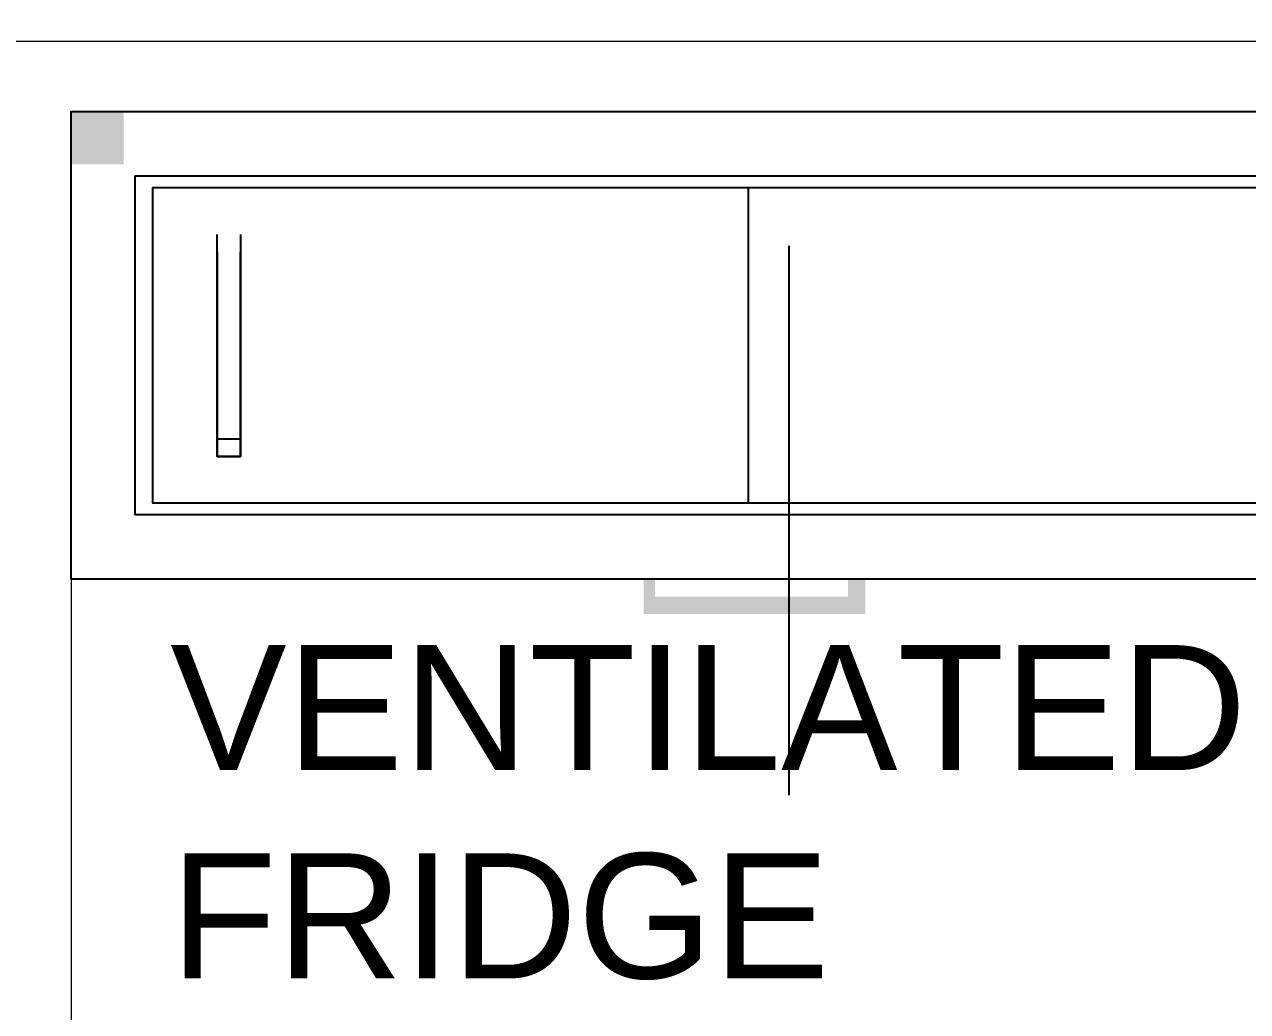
# Model space of a CAD drawing. Header units: millimetres. Extents: x 26027 to 581921, y 7230 to 233891.
# Drawn here: x 468856 to 470267, y 219341 to 220480 of the extents above; entities that cross this region are included whole.
import ezdxf

# ---------------------------------------------------------------- set-up
doc = ezdxf.new("R2010")
doc.units = ezdxf.units.MM
doc.header["$LTSCALE"] = 5
doc.layers.add('PDF_Geometry', color=7, linetype='Continuous', true_color=0x809a5e)
doc.layers.add('PDF_Solid Fills', color=7, linetype='Continuous')
doc.layers.add('PDF_Text', color=7, linetype='Continuous')
doc.layers.add('Walls', color=32, linetype='Continuous', lineweight=5)
doc.styles.add('PDF Arial', font='arial.ttf')

msp = doc.modelspace()

# ---------------------------------------------------------------- hatches: boundary and pattern name
at = {"layer": 'PDF_Geometry', "lineweight": 25}
h = msp.add_hatch(dxfattribs=at)
h.set_pattern_fill('ANGLE', color=256, scale=500)
h.set_pattern_definition([(0, (-753464.18, -861134.26), (0, 137.5), [100, -37.5]), (90, (-753464.18, -861134.26), (-137.5, 8e-15), [100, -37.5])])
edge = h.paths.add_edge_path()
edge.add_line((476577.1, 225898.2), (477116.2, 225898.2))
edge.add_line((477116.2, 225898.2), (477116.2, 226329.5))
edge.add_line((477116.2, 226329.5), (476816.3, 226329.5))
edge.add_line((476816.3, 226329.5), (476816.3, 226289))
edge.add_line((476816.3, 226289), (476674.8, 226289))
edge.add_line((476674.8, 226289), (476674.8, 226329.5))
edge.add_line((476674.8, 226329.5), (476203.2, 226329.5))
edge.add_line((476203.2, 226329.5), (476203.2, 226289))
edge.add_line((476203.2, 226289), (476061.7, 226289))
edge.add_line((476061.7, 226289), (476061.7, 226329.5))
edge.add_line((476061.7, 226329.5), (475886.5, 226329.5))
edge.add_line((475886.5, 226329.5), (475886.5, 226888.7))
edge.add_line((475886.5, 226888.7), (475792.2, 226888.7))
edge.add_line((475792.2, 226888.7), (475792.2, 226329.5))
edge.add_line((475792.2, 226329.5), (475489, 226329.5))
edge.add_line((475489, 226329.5), (475489, 226289))
edge.add_line((475489, 226289), (475354.2, 226289))
edge.add_line((475354.2, 226289), (475354.2, 226329.5))
edge.add_line((475354.2, 226329.5), (474875.8, 226329.5))
edge.add_line((474875.8, 226329.5), (474875.8, 226289))
edge.add_line((474875.8, 226289), (474741.1, 226289))
edge.add_line((474741.1, 226289), (474741.1, 226329.5))
edge.add_line((474741.1, 226329.5), (474559.2, 226329.5))
edge.add_line((474559.2, 226329.5), (474559.2, 225584.4))
edge.add_line((474559.2, 225584.4), (474592.9, 225584.4))
edge.add_line((474592.9, 225584.4), (474576.7, 225503.5))
edge.add_line((474576.7, 225503.5), (474896.1, 225503.5))
edge.add_line((474896.1, 225503.5), (474896.1, 225463.1))
edge.add_line((474896.1, 225463.1), (474893.1, 225463.1))
edge.add_arc((474569.3, 225506.9), 326.8, 270.0012, 352.2994, ccw=False)
edge.add_arc((474569.3, 224428.9), 751.2, 2.8263, 90.0005, ccw=False)
edge.add_line((475319.6, 224465.9), (475320.5, 224465.9))
edge.add_line((475320.5, 224465.9), (475320.5, 224425.5))
edge.add_line((475320.5, 224425.5), (475286.8, 224425.5))
edge.add_line((475286.8, 224425.5), (475273.4, 224408.7))
edge.add_arc((475243, 224408.7), 30.3, -90, 0, ccw=False)
edge.add_line((475243, 224378.3), (475246.4, 224371.6))
edge.add_line((475246.4, 224371.6), (475155.5, 224378.3))
edge.add_arc((475155.5, 224408.7), 30.3, 146.2511, 270, ccw=False)
edge.add_line((475130.2, 224425.5), (474576.7, 224425.5))
edge.add_line((474576.7, 224425.5), (474594.8, 224335.1))
edge.add_line((474594.8, 224335.1), (476577.1, 224335.1))
edge.add_line((476577.1, 224335.1), (476577.1, 225898.2))
h.paths.add_polyline_path([(480290.3, 225585.3), (477823.6, 225585.3), (477823.6, 224430.2), (477190.3, 224430.2), (477190.3, 224261), (477116.2, 224261), (477116.2, 223519.8), (477116.2, 223452.4), (477190.3, 223452.4), (477190.3, 222536.1), (478390.3, 222536.1), (478390.3, 222825.8), (478370.1, 222825.8), (478384.9, 222899.9), (478390.3, 222899.9), (478390.3, 223573.7), (478383.5, 223573.7), (478370.1, 223641.1), (478390.3, 223641.1), (478390.3, 223924.1), (478370.1, 223924.1), (478386.2, 224004.9), (478390.3, 224004.9), (478390.3, 224672), (478383.5, 224672), (478370.1, 224746.1), (478390.3, 224746.1), (478390.3, 223830.2), (480290.3, 223830.2)])
edge = h.paths.add_edge_path(flags=16)
edge.add_line((477890.4, 223499.6), (477884.3, 223499.6))
edge.add_line((477884.3, 223499.6), (477884.3, 223486.7))
edge.add_arc((477880.9, 223496.2), 10.1, 289.4711, 379.4714)
h.paths.add_polyline_path([(477944.9, 223553.5), (477944.9, 223513.1), (477197, 223513.1), (477197, 223553.5), (477756.2, 223553.5), (477756.2, 223560.2), (477776.5, 223560.2), (477776.5, 223580.4), (477884.3, 223580.4), (477884.3, 223560.2), (477911.2, 223560.2)], flags=16)
edge = h.paths.add_edge_path(flags=16)
edge.add_line((477786.6, 223486.1), (477877.5, 223479.4))
edge.add_line((477877.5, 223479.4), (477786.6, 223486.1))
edge.add_arc((477786.6, 223496.2), 10.1, 160.5286, 270, ccw=False)
edge.add_line((477777, 223499.6), (477776.5, 223499.6))
edge.add_line((477776.5, 223499.6), (477776.5, 223496.2))
edge.add_arc((477786.6, 223496.2), 10.1, 180, 270)
h.paths.add_polyline_path([(477203.7, 223499.6), (477217.2, 223432.2), (477197, 223432.2), (477197, 223499.6)], flags=16)
edge = h.paths.add_edge_path()
edge.add_line((468810.8, 220380), (468731, 220380))
edge.add_line((468731, 220380), (468731, 220353))
edge.add_line((468731, 220353), (468650.2, 220367.7))
edge.add_line((468650.2, 220367.7), (468650.2, 219815.6))
edge.add_arc((468667, 219790.4), 30.3, 0, 123.7489, ccw=False)
edge.add_line((468697.3, 219790.4), (468697.3, 219699.5))
edge.add_line((468697.3, 219699.5), (468692.9, 219718.6))
edge.add_arc((468667, 219702.8), 30.3, -90, 31.298, ccw=False)
edge.add_line((468667, 219672.5), (468670.4, 219665.8))
edge.add_line((468670.4, 219665.8), (468656.9, 219665.8))
edge.add_line((468656.9, 219665.8), (468656.9, 219659.1))
edge.add_line((468656.9, 219659.1), (468650.2, 219625.4))
edge.add_line((468650.2, 219625.4), (468609.7, 219625.4))
edge.add_line((468609.7, 219625.4), (468609.7, 219626.3))
edge.add_arc((468646.8, 220376.6), 751.2, 179.9995, 267.1737, ccw=False)
edge.add_arc((467568.8, 220376.6), 326.8, 276.51, 359.9988, ccw=False)
edge.add_line((467605.8, 220052), (467605.8, 220049.8))
edge.add_line((467605.8, 220049.8), (467572.1, 220049.8))
edge.add_line((467572.1, 220049.8), (467572.1, 220373.3))
edge.add_line((467572.1, 220373.3), (467531.7, 220373.3))
edge.add_line((467531.7, 220373.3), (467510.8, 220373.3))
edge.add_line((467510.8, 220373.3), (467510.8, 220380))
edge.add_line((467510.8, 220380), (465810.8, 220380))
edge.add_line((465810.8, 220380), (465810.8, 219753.7))
edge.add_line((465810.8, 219753.7), (465810.8, 218580))
edge.add_line((465810.8, 218580), (468810.8, 218580))
edge.add_line((468810.8, 218580), (468810.8, 220380))
h.paths.add_polyline_path([(466491.2, 219254.6), (468153.2, 219254.6), (468153.2, 219650.6), (466491.2, 219650.6)], flags=16)
h.paths.add_polyline_path([(477817.5, 225578.5), (478147.3, 225578.5), (478152.8, 226254.5), (477823, 226254.5)])
h.paths.add_polyline_path([(474553.4, 224579), (476066.2, 224579), (476066.2, 225298.6), (474553.4, 225298.6)])
h.paths.add_polyline_path([(476024.2, 225648.8), (476024.2, 224319.4), (476563.8, 224319.4), (476563.8, 225648.8)])
h.paths.add_polyline_path([(475228.5, 225934.2), (476844.3, 225934.2), (476844.3, 226231.2), (475228.5, 226231.2)], flags=16)
at = {"layer": 'PDF_Solid Fills', "transparency": 33554559}
for points in [[(468970.8, 220379.1), (468970.8, 220318.5), (468910.2, 220318.5), (468910.2, 220379.1)], [(469570.5, 219840.1), (469583.9, 219840.1), (469583.9, 219819.9), (469806.3, 219819.9), (469806.3, 219840.1), (469826.5, 219840.1), (469826.5, 219799.7), (469570.5, 219799.7)]]:
    msp.add_hatch(color=256, dxfattribs=at).paths.add_polyline_path(points)

# ---------------------------------------------------------------- linework, layer by layer
at = {"layer": 'PDF_Geometry', "color": 7, "lineweight": 5, "elevation": -2.4}
msp.add_lwpolyline([(468910.2, 220379.1), (471510.3, 220379.1)], dxfattribs=at)
at = {"layer": 'PDF_Geometry', "color": 7, "lineweight": 25, "elevation": -2.4}
for points in [[(470473.3, 219840.1), (468910.2, 219840.1), (468910.2, 220379.1), (470473.3, 220379.1)], [(470473.3, 219840.1), (468910.2, 219840.1), (468910.2, 220379.1), (470473.3, 220379.1)], [(470399.2, 219914.2), (468984.3, 219914.2), (468984.3, 220305), (470399.2, 220305)], [(470385.7, 219927.7), (469004.5, 219927.7), (469004.5, 220291.6), (470385.7, 220291.6)], [(469105.6, 219981.6), (469078.6, 219981.6), (469078.6, 220001.8), (469105.6, 220001.8)]]:
    msp.add_lwpolyline(points, close=True, dxfattribs=at)
for points in [[(469691.7, 219927.7), (469691.7, 220291.6)], [(469078.6, 219981.6), (469078.6, 220237.6)], [(469105.6, 220237.6), (469105.6, 219981.6)], [(469078.6, 220217.4), (469078.6, 220001.8), (469105.6, 220001.8), (469105.6, 220217.4)], [(469078.6, 220001.8), (469078.6, 219981.6), (469105.6, 219981.6), (469105.6, 220001.8)]]:
    msp.add_lwpolyline(points, dxfattribs=at)
at = {"layer": 'PDF_Geometry', "color": 244, "true_color": 0x981a1d, "elevation": -2.4}
msp.add_lwpolyline([(469738.3, 220224.2), (469738.3, 219590.8)], dxfattribs=at)
msp.add_lwpolyline([(469738.3, 220224.2), (469738.3, 219590.8)], dxfattribs=at)
at = {"layer": 'Walls'}
msp.add_line((468910.2, 220379.1, -2.4), (471577.7, 220379.1, -2.4), dxfattribs=at)
at = {"layer": 'Walls', "elevation": -2.4}
for points in [[(471584.4, 220359.6), (471584.4, 220460), (468710.2, 220460)], [(468910.2, 220379.1), (468910.2, 217905)]]:
    msp.add_lwpolyline(points, dxfattribs=at)

# ---------------------------------------------------------------- texts
at = {"layer": 'PDF_Text', "insert": (469024.6, 219764, -2.4), "char_height": 144.103, "attachment_point": 1, "style": 'PDF Arial'}
msp.add_mtext('VENTILATED \\PFRIDGE', dxfattribs=at)

doc.saveas('drawing.dxf')
